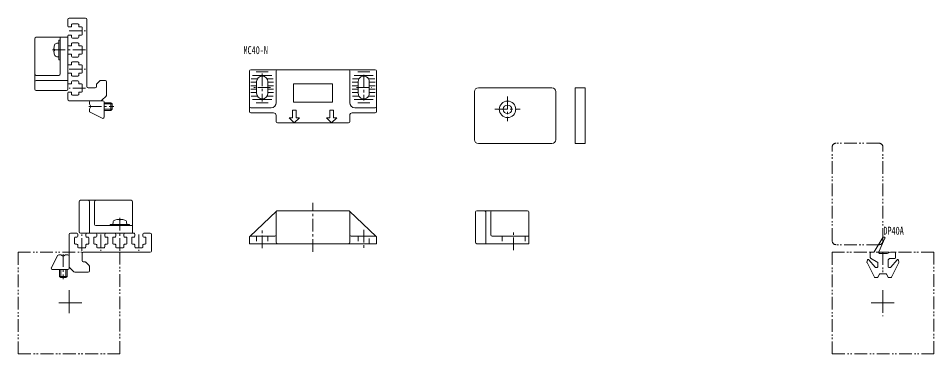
# Model space of a CAD drawing. Units: millimetres on the paper. Extents: x -641 to 1468, y -434 to 1009.
# Drawn here: x -135.1 to 225.5, y 139.5 to 271.8 of the extents above; entities that cross this region are included whole.
import ezdxf
from ezdxf.enums import TextEntityAlignment as Align

# ---------------------------------------------------------------- set-up
doc = ezdxf.new("R2010")
doc.units = ezdxf.units.MM
for name, pattern in [('CHAIN1', [8, 5, -1, 1, -1]), ('CHAIN2', [12, 9, -1, 1, -1]), ('DASHED2', [3, 2, -1]), ('DOUBLE_CHAIN1', [8.8, 5, -1, 0.6, -0.6, 0.6, -1])]:
    doc.linetypes.add(name, pattern=pattern)
doc.layers.add('0-0', color=7, linetype='Continuous', lineweight=18)
doc.layers.add('0-1', color=4, linetype='Continuous', lineweight=18)
doc.styles.add('ＭＳ ゴシック', font='')
doc.styles.get('ＭＳ ゴシック').set_extended_font_data('MS Gothic')

msp = doc.modelspace()

# ---------------------------------------------------------------- linework, layer by layer
at = {"layer": '0-0'}
for p, q in [((-115.649, 271.281), (-115.649, 268.681)), ((-108.649, 271.781), (-115.149, 271.781)), ((-108.149, 244.881), (-108.149, 271.281)), ((-115.349, 268.381), (-114.449, 268.381)), ((-114.149, 268.681), (-114.149, 269.281)), ((-113.849, 269.581), (-111.649, 269.581)), ((-111.349, 269.281), (-111.349, 268.681)), ((-111.049, 268.381), (-110.249, 268.381)), ((-109.949, 268.081), (-109.949, 265.481)), ((-128.649, 243.781), (-128.649, 263.781)), ((-128.149, 264.281), (-115.649, 264.281)), ((-118.649, 264.281), (-118.649, 249.781)), ((-115.649, 264.881), (-115.649, 243.781)), ((-114.449, 265.181), (-115.349, 265.181)), ((-114.149, 264.281), (-114.149, 264.881)), ((-111.649, 263.981), (-113.849, 263.981)), ((-111.349, 264.881), (-111.349, 264.281)), ((-110.249, 265.181), (-111.049, 265.181)), ((-119.149, 262.031), (-119.996, 261.956)), ((-119.149, 263.131), (-118.649, 263.131)), ((-119.149, 255.431), (-119.149, 263.131)), ((-114.449, 260.881), (-115.349, 260.881)), ((-114.149, 261.781), (-114.149, 261.181)), ((-111.649, 262.081), (-113.849, 262.081)), ((-111.349, 261.181), (-111.349, 261.781)), ((-110.249, 260.881), (-111.049, 260.881)), ((-109.949, 257.981), (-109.949, 260.581)), ((-121.143, 259.581), (-120.927, 259.581)), ((-120.927, 258.981), (-121.143, 258.981)), ((-120.927, 259.581), (-120.927, 258.981)), ((-119.996, 256.605), (-119.149, 256.531)), ((-115.349, 257.681), (-114.449, 257.681)), ((-114.149, 257.381), (-114.149, 256.781)), ((-113.849, 256.481), (-111.649, 256.481)), ((-111.349, 256.781), (-111.349, 257.381)), ((-111.049, 257.681), (-110.249, 257.681)), ((-118.649, 255.431), (-119.149, 255.431)), ((-114.449, 253.381), (-115.349, 253.381)), ((-114.149, 254.281), (-114.149, 253.681)), ((-111.649, 254.581), (-113.849, 254.581)), ((-111.349, 253.681), (-111.349, 254.281)), ((-110.249, 253.381), (-111.049, 253.381)), ((-109.949, 250.481), (-109.949, 253.081)), ((-119.149, 249.281), (-128.149, 249.281)), ((-114.449, 250.181), (-115.349, 250.181)), ((-114.149, 249.881), (-114.149, 249.281)), ((-113.849, 248.981), (-111.649, 248.981)), ((-111.349, 249.281), (-111.349, 249.881)), ((-111.049, 250.181), (-110.249, 250.181)), ((-44.054, 234.996), (-44.054, 250.996)), ((-43.554, 251.496), (5.446, 251.496)), ((-33.554, 238.496), (-33.554, 250.996)), ((-4.554, 238.496), (-4.554, 250.996)), ((5.946, 250.996), (5.946, 234.996)), ((-128.149, 247.281), (-115.649, 247.281)), ((-115.349, 245.881), (-114.449, 245.881)), ((-114.149, 246.181), (-114.149, 246.781)), ((-113.849, 247.081), (-111.649, 247.081)), ((-111.349, 246.781), (-111.349, 246.181)), ((-111.049, 245.881), (-110.249, 245.881)), ((-109.949, 245.581), (-109.949, 242.981)), ((-104.349, 245.573), (-104.349, 244.881)), ((-102.995, 247.134), (-104.203, 245.927)), ((-100.849, 247.281), (-102.642, 247.281)), ((-100.349, 241.488), (-100.349, 246.781)), ((-116.149, 243.281), (-128.149, 243.281)), ((-115.649, 242.381), (-115.649, 239.781)), ((-114.449, 242.681), (-115.349, 242.681)), ((-114.149, 241.781), (-114.149, 242.381)), ((-111.349, 242.381), (-111.349, 241.781)), ((-110.249, 242.681), (-111.049, 242.681)), ((-104.849, 244.381), (-107.649, 244.381)), ((44.6, 223.876), (44.6, 242.876)), ((75.1, 244.376), (46.1, 244.376)), ((76.6, 223.876), (76.6, 242.876)), ((-115.149, 239.281), (-101.849, 239.281)), ((-111.649, 241.481), (-113.849, 241.481)), ((-107.149, 238.781), (-107.149, 237.981)), ((-102.203, 239.427), (-100.495, 241.134)), ((-101.349, 232.79), (-101.349, 238.781)), ((-107.149, 237.981), (-106.572, 236.981)), ((-107.149, 234.881), (-102.073, 232.342)), ((-43.554, 236.496), (-35.554, 236.496)), ((-34.554, 234.496), (-43.554, 234.496)), ((5.446, 234.496), (-3.554, 234.496)), ((-2.554, 236.496), (5.446, 236.496)), ((-33.554, 230.996), (-33.554, 233.496)), ((-4.554, 233.496), (-4.554, 230.996)), ((-5.054, 230.496), (-33.054, 230.496)), ((46.1, 222.376), (75.1, 222.376)), ((84.234, 222.376), (88.234, 222.376)), ((-111.149, 187.5), (-111.149, 199.5)), ((-110.649, 200), (-90.649, 200)), ((-107.149, 199.5), (-107.149, 187)), ((-105.149, 190.5), (-105.149, 199.5)), ((-90.149, 199.5), (-90.149, 187)), ((-43.931, 185.726), (-33.431, 195.726)), ((-33.554, 195.397), (-33.554, 183.397)), ((-33.054, 195.897), (-5.054, 195.897)), ((5.822, 185.726), (-4.678, 195.726)), ((-4.554, 195.397), (-4.554, 183.397)), ((44.985, 195.397), (44.985, 183.397)), ((65.485, 195.897), (45.485, 195.897)), ((48.985, 182.897), (48.985, 195.397)), ((50.985, 195.397), (50.985, 186.397)), ((65.985, 182.897), (65.985, 195.397)), ((-97.825, 191.347), (-97.899, 190.5)), ((-95.449, 192.278), (-95.449, 192.494)), ((-94.849, 192.278), (-95.449, 192.278)), ((-94.849, 192.494), (-94.849, 192.278)), ((-92.399, 190.5), (-92.473, 191.347)), ((-90.149, 190), (-104.649, 190)), ((-98.999, 190), (-98.999, 190.5)), ((-98.999, 190.5), (-91.299, 190.5)), ((-91.299, 190.5), (-91.299, 190)), ((-115.149, 186.5), (-115.149, 173.2)), ((-112.049, 187), (-114.649, 187)), ((-112.949, 183), (-112.949, 185.2)), ((-112.649, 185.5), (-112.049, 185.5)), ((-111.749, 185.8), (-111.749, 186.7)), ((-89.549, 187), (-110.649, 187)), ((-108.549, 186.7), (-108.549, 185.8)), ((-108.249, 185.5), (-107.649, 185.5)), ((-107.349, 185.2), (-107.349, 183)), ((-105.449, 185.2), (-105.449, 183)), ((-104.549, 185.5), (-105.149, 185.5)), ((-104.249, 185.8), (-104.249, 186.7)), ((-101.049, 185.8), (-101.049, 186.7)), ((-100.149, 185.5), (-100.749, 185.5)), ((-99.849, 183), (-99.849, 185.2)), ((-97.949, 185.2), (-97.949, 183)), ((-97.049, 185.5), (-97.649, 185.5)), ((-96.749, 186.7), (-96.749, 185.8)), ((-93.549, 185.8), (-93.549, 186.7)), ((-92.649, 185.5), (-93.249, 185.5)), ((-92.349, 183), (-92.349, 185.2)), ((-90.449, 183), (-90.449, 185.2)), ((-90.149, 185.5), (-89.549, 185.5)), ((-89.249, 185.8), (-89.249, 186.7)), ((-86.049, 186.7), (-86.049, 185.8)), ((-83.149, 187), (-85.749, 187)), ((-85.749, 185.5), (-85.149, 185.5)), ((-84.849, 185.2), (-84.849, 183)), ((-82.649, 180), (-82.649, 186.5)), ((-44.054, 182.897), (-44.054, 185.397)), ((-34.054, 185.897), (-43.554, 185.897)), ((-4.054, 185.897), (5.446, 185.897)), ((5.946, 185.397), (5.946, 182.897)), ((51.485, 185.897), (65.985, 185.897)), ((205.413, 185.354), (201.987, 179.646)), ((203.9, 179.7), (206.311, 185.077)), ((206.037, 185.5), (205.67, 185.5)), ((-112.049, 182.7), (-112.649, 182.7)), ((-111.749, 181.6), (-111.749, 182.4)), ((-108.849, 181.3), (-111.449, 181.3)), ((-108.549, 182.4), (-108.549, 181.6)), ((-107.649, 182.7), (-108.249, 182.7)), ((-105.149, 182.7), (-104.549, 182.7)), ((-104.249, 182.4), (-104.249, 181.6)), ((-103.949, 181.3), (-101.349, 181.3)), ((-101.049, 181.6), (-101.049, 182.4)), ((-100.749, 182.7), (-100.149, 182.7)), ((-97.649, 182.7), (-97.049, 182.7)), ((-96.749, 182.4), (-96.749, 181.6)), ((-96.449, 181.3), (-93.849, 181.3)), ((-93.549, 181.6), (-93.549, 182.4)), ((-93.249, 182.7), (-92.649, 182.7)), ((-89.549, 182.7), (-90.149, 182.7)), ((-89.249, 181.6), (-89.249, 182.4)), ((-86.349, 181.3), (-88.949, 181.3)), ((-86.049, 182.4), (-86.049, 181.6)), ((-85.149, 182.7), (-85.749, 182.7)), ((5.946, 182.897), (-44.054, 182.897)), ((45.485, 182.897), (65.985, 182.897)), ((-119.687, 178.224), (-122.087, 173.424)), ((-118.583, 178.5), (-119.24, 178.5)), ((-117.699, 178.067), (-118.333, 178.433)), ((-116.565, 178.433), (-117.199, 178.067)), ((-115.649, 178.5), (-116.315, 178.5)), ((-110.049, 176.2), (-110.049, 179)), ((-109.549, 179.5), (-83.149, 179.5)), ((200.5, 179.2), (200.5, 177.4)), ((200.65, 177.14), (203.5, 175.495)), ((201.73, 179.5), (200.8, 179.5)), ((203.9, 179.3), (203.9, 179.7)), ((207.073, 179), (204.2, 179)), ((208.5, 179.5), (207.176, 179.018)), ((210.2, 179.5), (208.5, 179.5)), ((208.5, 177.1), (210.2, 177.1)), ((210.5, 177.4), (210.5, 179.2)), ((-115.003, 173.554), (-113.295, 171.846)), ((-108.856, 175.7), (-109.549, 175.7)), ((-107.295, 174.346), (-108.503, 175.554)), ((-107.149, 172.2), (-107.149, 173.993)), ((199.379, 176.396), (199.22, 175.601)), ((199.246, 175.408), (202.117, 169.666)), ((202.41, 173.605), (199.901, 176.532)), ((203.2, 173.5), (202.638, 173.5)), ((203.5, 175.495), (203.5, 173.8)), ((207.5, 173.8), (207.5, 176.1)), ((208.37, 173.5), (207.8, 173.5)), ((211.099, 176.532), (208.59, 173.605)), ((208.883, 169.666), (211.754, 175.408)), ((211.78, 175.601), (211.621, 176.396)), ((-121.64, 172.7), (-115.649, 172.7)), ((-112.942, 171.7), (-107.649, 171.7)), ((203.485, 169.659), (204.115, 170.841)), ((204.38, 171), (206.62, 171)), ((206.885, 170.841), (207.515, 169.659)), ((202.385, 169.5), (203.22, 169.5)), ((207.78, 169.5), (208.615, 169.5))]:
    msp.add_line(p, q, dxfattribs=at)
for points in [[(84.234, 222.376), (84.234, 244.376), (88.234, 244.376), (88.234, 222.376)], [(-101.349, 238.481), (-98.649, 238.481), (-98.149, 237.981), (-98.149, 235.981), (-98.649, 235.481), (-101.349, 235.481)], [(-106.572, 236.981), (-107.149, 235.981), (-107.149, 235.19)], [(-115.949, 172.7), (-115.949, 170), (-116.449, 169.5), (-118.449, 169.5), (-118.949, 170), (-118.949, 172.7)]]:
    msp.add_lwpolyline(points, dxfattribs=at)
for radius in [3.25, 1.7]:
    msp.add_circle((57.6, 235.876), radius, dxfattribs=at)
for centre, radius, start, end in [((-115.149, 271.281), 0.5, 90, 180), ((-108.649, 271.281), 0.5, 0, 90), ((-115.349, 268.681), 0.3, 180, 270), ((-114.449, 268.681), 0.3, 270, 0), ((-113.849, 269.281), 0.3, 90, 180), ((-111.649, 269.281), 0.3, 0, 90), ((-111.049, 268.681), 0.3, 180, 270), ((-110.249, 268.081), 0.3, 0, 90), ((-128.149, 263.781), 0.5, 90, 180), ((-115.349, 264.881), 0.3, 90, 180), ((-114.449, 264.881), 0.3, 0, 90), ((-113.849, 264.281), 0.3, 180, 270), ((-111.649, 264.281), 0.3, 270, 0), ((-111.049, 264.881), 0.3, 90, 180), ((-110.249, 265.481), 0.3, 270, 0), ((-114.149, 259.281), 7, 163.74297, 177.5437), ((-119.909, 260.96), 1, 94.99998, 163.74297), ((-115.349, 261.181), 0.3, 180, 270), ((-114.449, 261.181), 0.3, 270, 0), ((-113.849, 261.781), 0.3, 90, 180), ((-111.649, 261.781), 0.3, 0, 90), ((-111.049, 261.181), 0.3, 180, 270), ((-110.249, 260.581), 0.3, 0, 90), ((-114.149, 259.281), 7, 182.45628, 196.25702), ((-119.909, 257.601), 1, 196.25702, 265), ((-115.349, 257.381), 0.3, 90, 180), ((-114.449, 257.381), 0.3, 0, 90), ((-113.849, 256.781), 0.3, 180, 270), ((-111.649, 256.781), 0.3, 270, 0), ((-111.049, 257.381), 0.3, 90, 180), ((-110.249, 257.981), 0.3, 270, 0), ((-115.349, 253.681), 0.3, 180, 270), ((-114.449, 253.681), 0.3, 270, 0), ((-113.849, 254.281), 0.3, 90, 180), ((-111.649, 254.281), 0.3, 0, 90), ((-111.049, 253.681), 0.3, 180, 270), ((-110.249, 253.081), 0.3, 0, 90), ((-128.149, 249.781), 0.5, 180, 270), ((-119.149, 249.781), 0.5, 270, 0), ((-115.349, 249.881), 0.3, 90, 180), ((-114.449, 249.881), 0.3, 0, 90), ((-113.849, 249.281), 0.3, 180, 270), ((-111.649, 249.281), 0.3, 270, 0), ((-111.049, 249.881), 0.3, 90, 180), ((-110.249, 250.481), 0.3, 270, 0), ((-43.554, 250.996), 0.5, 90, 180), ((-33.054, 250.996), 0.5, 90, 180), ((-5.054, 250.996), 0.5, 0, 90), ((5.446, 250.996), 0.5, 0, 90), ((-128.149, 246.781), 0.5, 90, 180), ((-115.349, 246.181), 0.3, 180, 270), ((-114.449, 246.181), 0.3, 270, 0), ((-113.849, 246.781), 0.3, 90, 180), ((-111.649, 246.781), 0.3, 0, 90), ((-111.049, 246.181), 0.3, 180, 270), ((-110.249, 245.581), 0.3, 0, 90), ((-103.849, 245.573), 0.5, 135, 180), ((-102.642, 246.781), 0.5, 90, 135), ((-100.849, 246.781), 0.5, 0, 90), ((-128.149, 243.781), 0.5, 180, 270), ((-116.149, 243.781), 0.5, 270, 0), ((-115.349, 242.381), 0.3, 90, 180), ((-114.449, 242.381), 0.3, 0, 90), ((-113.849, 241.781), 0.3, 180, 270), ((-111.649, 241.781), 0.3, 270, 0), ((-111.049, 242.381), 0.3, 90, 180), ((-110.249, 242.981), 0.3, 270, 0), ((-107.649, 244.881), 0.5, 180, 270), ((-104.849, 244.881), 0.5, 270, 0), ((46.1, 242.876), 1.5, 90, 180), ((75.1, 242.876), 1.5, 0, 90), ((-115.149, 239.781), 0.5, 180, 270), ((-106.649, 238.781), 0.5, 90, 180), ((-106.649, 238.115), 0.5, 180, 210.00068), ((-102.556, 239.781), 0.5, 270, 315), ((-101.849, 238.781), 0.5, 0, 90), ((-100.849, 241.488), 0.5, 315, 0), ((-35.554, 238.496), 2, 270, 0), ((-2.554, 238.496), 2, 180, 270), ((-106.649, 235.847), 0.5, 150.00262, 180), ((-106.649, 235.19), 0.5, 180, 243.43494), ((-107.149, 236.981), 0.5, 330.00262, 30.00068), ((-43.554, 236.996), 0.5, 180, 270), ((-43.554, 234.996), 0.5, 180, 270), ((-34.554, 233.496), 1, 0, 90), ((-3.554, 233.496), 1, 90, 180), ((5.446, 236.996), 0.5, 270, 0), ((5.446, 234.996), 0.5, 270, 0), ((-101.849, 232.79), 0.5, 243.43494, 0), ((-33.054, 230.996), 0.5, 180, 270), ((-5.054, 230.996), 0.5, 270, 0), ((46.1, 223.876), 1.5, 180, 270), ((75.1, 223.876), 1.5, 270, 0), ((-110.649, 199.5), 0.5, 90, 180), ((-107.649, 199.5), 0.5, 0, 90), ((-104.649, 199.5), 0.5, 90, 180), ((-90.649, 199.5), 0.5, 0, 90), ((-33.054, 195.397), 0.5, 138.81407, 180), ((-33.054, 195.397), 0.5, 90, 138.81407), ((-5.054, 195.397), 0.5, 41.18593, 90), ((-5.054, 195.397), 0.5, 0, 41.18593), ((45.485, 195.397), 0.5, 90, 180), ((48.485, 195.397), 0.5, 0, 90), ((51.485, 195.397), 0.5, 90, 180), ((65.485, 195.397), 0.5, 0, 90), ((-96.829, 191.26), 1, 106.25702, 175), ((-95.149, 185.5), 7, 92.45628, 106.25702), ((-95.149, 185.5), 7, 73.74297, 87.5437), ((-93.469, 191.26), 1, 4.99998, 73.74297), ((-104.649, 190.5), 0.5, 180, 270), ((-114.649, 186.5), 0.5, 90, 180), ((-112.649, 185.2), 0.3, 90, 180), ((-112.049, 186.7), 0.3, 0, 90), ((-112.049, 185.8), 0.3, 270, 0), ((-110.649, 187.5), 0.5, 180, 270), ((-108.249, 186.7), 0.3, 90, 180), ((-108.249, 185.8), 0.3, 180, 270), ((-107.649, 185.2), 0.3, 0, 90), ((-105.149, 185.2), 0.3, 90, 180), ((-104.549, 186.7), 0.3, 0, 90), ((-104.549, 185.8), 0.3, 270, 0), ((-100.749, 186.7), 0.3, 90, 180), ((-100.749, 185.8), 0.3, 180, 270), ((-100.149, 185.2), 0.3, 0, 90), ((-97.649, 185.2), 0.3, 90, 180), ((-97.049, 186.7), 0.3, 0, 90), ((-97.049, 185.8), 0.3, 270, 0), ((-93.249, 186.7), 0.3, 90, 180), ((-93.249, 185.8), 0.3, 180, 270), ((-92.649, 185.2), 0.3, 0, 90), ((-90.149, 185.2), 0.3, 90, 180), ((-89.549, 186.7), 0.3, 0, 90), ((-89.549, 185.8), 0.3, 270, 0), ((-85.749, 186.7), 0.3, 90, 180), ((-85.749, 185.8), 0.3, 180, 270), ((-85.149, 185.2), 0.3, 0, 90), ((-83.149, 186.5), 0.5, 0, 90), ((-43.554, 185.397), 0.5, 138.81407, 180), ((-43.554, 185.397), 0.5, 90, 138.81407), ((-34.054, 186.397), 0.5, 270, 0), ((-4.054, 186.397), 0.5, 180, 270), ((5.446, 185.397), 0.5, 41.18593, 90), ((5.446, 185.397), 0.5, 0, 41.18593), ((51.485, 186.397), 0.5, 180, 270), ((205.67, 185.2), 0.3, 90, 149.03624), ((206.037, 185.2), 0.3, 335.85446, 90), ((-112.649, 183), 0.3, 180, 270), ((-112.049, 182.4), 0.3, 0, 90), ((-111.449, 181.6), 0.3, 180, 270), ((-108.849, 181.6), 0.3, 270, 0), ((-108.249, 182.4), 0.3, 90, 180), ((-107.649, 183), 0.3, 270, 0), ((-105.149, 183), 0.3, 180, 270), ((-104.549, 182.4), 0.3, 0, 90), ((-103.949, 181.6), 0.3, 180, 270), ((-101.349, 181.6), 0.3, 270, 0), ((-100.749, 182.4), 0.3, 90, 180), ((-100.149, 183), 0.3, 270, 0), ((-97.649, 183), 0.3, 180, 270), ((-97.049, 182.4), 0.3, 0, 90), ((-96.449, 181.6), 0.3, 180, 270), ((-93.849, 181.6), 0.3, 270, 0), ((-93.249, 182.4), 0.3, 90, 180), ((-92.649, 183), 0.3, 270, 0), ((-90.149, 183), 0.3, 180, 270), ((-89.549, 182.4), 0.3, 0, 90), ((-88.949, 181.6), 0.3, 180, 270), ((-86.349, 181.6), 0.3, 270, 0), ((-85.749, 182.4), 0.3, 90, 180), ((-85.149, 183), 0.3, 270, 0), ((-33.054, 183.397), 0.5, 180, 270), ((-5.054, 183.397), 0.5, 270, 0), ((45.485, 183.397), 0.5, 180, 270), ((-119.24, 178), 0.5, 90, 153.43494), ((-118.583, 178), 0.5, 60.00262, 90), ((-117.449, 178.5), 0.5, 240.00262, 300.00068), ((-116.315, 178), 0.5, 90, 120.00068), ((-115.649, 178), 0.5, 0, 90), ((-109.549, 179), 0.5, 90, 180), ((-83.149, 180), 0.5, 270, 0), ((200.8, 179.2), 0.3, 90, 180), ((200.8, 177.4), 0.3, 180, 240), ((201.73, 179.8), 0.3, 270, 329.03624), ((204.2, 179.3), 0.3, 180, 270), ((207.073, 179.3), 0.3, 270, 290), ((208.5, 176.1), 1, 90, 180), ((208.553, 179.2), 0.3, 90, 110), ((210.2, 179.2), 0.3, 0, 90), ((210.2, 177.4), 0.3, 270, 0), ((-121.64, 173.2), 0.5, 153.43494, 270), ((-115.649, 173.2), 0.5, 270, 0), ((-114.649, 173.907), 0.5, 180, 225), ((-109.549, 176.2), 0.5, 180, 270), ((-108.856, 175.2), 0.5, 45, 90), ((-107.649, 173.993), 0.5, 0, 45), ((199.514, 175.542), 0.3, 168.69007, 206.56505), ((199.673, 176.337), 0.3, 40.60129, 168.69007), ((202.638, 173.8), 0.3, 220.60129, 270), ((203.2, 173.8), 0.3, 270, 0), ((207.8, 173.8), 0.3, 180, 270), ((208.362, 173.8), 0.3, 270, 319.39871), ((211.327, 176.337), 0.3, 11.30993, 139.39871), ((211.486, 175.542), 0.3, 333.43495, 11.30993), ((-112.942, 172.2), 0.5, 225, 270), ((-107.649, 172.2), 0.5, 270, 0), ((202.385, 169.8), 0.3, 206.56505, 270), ((203.22, 169.8), 0.3, 270, 331.92751), ((204.38, 170.7), 0.3, 90, 151.92751), ((206.62, 170.7), 0.3, 28.07249, 90), ((207.78, 169.8), 0.3, 208.07249, 270), ((208.615, 169.8), 0.3, 270, 333.43495)]:
    msp.add_arc(centre, radius, start, end, dxfattribs=at)
at = {"layer": '0-1', "linetype": 'CHAIN1'}
for p, q in [((-115.149, 266.781), (-108.677, 266.781)), ((-108.677, 259.281), (-121.849, 259.281)), ((-115.149, 251.781), (-108.677, 251.781)), ((-39.054, 250.009), (-39.054, 238.92)), ((0.946, 249.544), (0.946, 239.298)), ((-108.677, 244.281), (-115.149, 244.281)), ((-35.724, 244.496), (-42.302, 244.496)), ((-1.947, 244.496), (4.15, 244.496)), ((57.6, 240.946), (57.6, 231.273)), ((-107.41, 236.981), (-97.514, 236.981)), ((52.586, 235.876), (62.63, 235.876)), ((-19.054, 179.7), (-19.054, 199.025)), ((-95.149, 180.028), (-95.149, 193.2)), ((-39.054, 181.093), (-39.054, 189.046)), ((0.946, 188.3), (0.946, 180.348)), ((59.985, 180.348), (59.985, 188.3)), ((-110.149, 180.028), (-110.149, 186.5)), ((-102.649, 186.5), (-102.649, 180.028)), ((-87.649, 186.5), (-87.649, 180.028)), ((-117.449, 178.761), (-117.449, 168.865))]:
    msp.add_line(p, q, dxfattribs=at)
at = {"layer": '0-1'}
for p, q in [((-42.822, 249.256), (-35.286, 249.256)), ((-36.676, 250.616), (-41.433, 250.616)), ((4.714, 249.256), (-2.822, 249.256)), ((-1.433, 250.616), (3.324, 250.616)), ((-41.254, 246.536), (-43.554, 246.536)), ((-40.96, 247.896), (-43.418, 247.896)), ((-41.254, 242.196), (-41.254, 246.796)), ((-34.691, 247.896), (-37.149, 247.896)), ((-36.854, 246.796), (-36.854, 242.196)), ((-34.554, 246.536), (-36.854, 246.536)), ((-26.721, 245.996), (-11.388, 245.996)), ((-26.721, 238.663), (-26.721, 245.996)), ((-11.388, 245.996), (-11.388, 238.663)), ((-1.254, 246.536), (-3.554, 246.536)), ((-3.418, 247.896), (-0.96, 247.896)), ((-1.254, 242.196), (-1.254, 246.796)), ((2.851, 247.896), (5.309, 247.896)), ((3.146, 242.196), (3.146, 246.796)), ((3.146, 246.536), (5.446, 246.536)), ((-43.554, 245.176), (-41.254, 245.176)), ((-41.254, 243.816), (-43.554, 243.816)), ((-43.554, 242.456), (-41.254, 242.456)), ((-36.854, 245.176), (-34.554, 245.176)), ((-34.554, 243.816), (-36.854, 243.816)), ((-36.854, 242.456), (-34.554, 242.456)), ((-3.554, 245.176), (-1.254, 245.176)), ((-1.254, 243.816), (-3.554, 243.816)), ((-3.554, 242.456), (-1.254, 242.456)), ((5.446, 245.176), (3.146, 245.176)), ((3.146, 243.816), (5.446, 243.816)), ((5.446, 242.456), (3.146, 242.456)), ((-98.649, 235.481), (-98.649, 238.481)), ((-40.96, 241.096), (-43.418, 241.096)), ((-42.822, 239.736), (-35.286, 239.736)), ((-36.676, 238.376), (-41.433, 238.376)), ((-34.691, 241.096), (-37.149, 241.096)), ((-11.388, 238.663), (-26.721, 238.663)), ((-3.418, 241.096), (-0.96, 241.096)), ((4.714, 239.736), (-2.822, 239.736)), ((-1.433, 238.376), (3.324, 238.376)), ((2.851, 241.096), (5.309, 241.096)), ((-98.149, 237.981), (-101.349, 237.981)), ((-101.349, 235.981), (-98.149, 235.981)), ((-27.167, 232.496), (-27.167, 235.496)), ((-27.167, 235.496), (-25.667, 235.496)), ((-25.667, 235.496), (-25.667, 232.496)), ((-12.442, 235.496), (-12.442, 232.496)), ((-10.942, 235.496), (-12.442, 235.496)), ((-10.942, 232.496), (-10.942, 235.496)), ((-28.417, 232.496), (-27.167, 232.496)), ((-26.417, 230.496), (-28.417, 232.496)), ((-24.417, 232.496), (-26.417, 230.496)), ((-25.667, 232.496), (-24.417, 232.496)), ((-13.692, 232.496), (-11.692, 230.496)), ((-12.442, 232.496), (-13.692, 232.496)), ((-11.692, 230.496), (-9.692, 232.496)), ((-9.692, 232.496), (-10.942, 232.496)), ((-118.949, 170), (-115.949, 170)), ((-118.449, 172.7), (-118.449, 169.5)), ((-116.449, 169.5), (-116.449, 172.7))]:
    msp.add_line(p, q, dxfattribs=at)
at = {"layer": '0-1', "linetype": 'DOUBLE_CHAIN1'}
for p, q in [((185.5, 184), (185.5, 221)), ((204, 222.5), (187, 222.5)), ((205.5, 184), (205.5, 221)), ((204, 182.5), (187, 182.5)), ((185.5, 179.5), (185.5, 139.5)), ((225.5, 179.5), (185.5, 179.5)), ((205.5, 179.5), (205.5, 170.927)), ((225.5, 139.5), (225.5, 179.5)), ((185.5, 139.5), (225.5, 139.5))]:
    msp.add_line(p, q, dxfattribs=at)
at = {"layer": '0-1', "linetype": 'DASHED2'}
for p, q in [((-41.254, 185.897), (-41.254, 182.897)), ((-36.854, 185.897), (-36.854, 182.897)), ((-1.254, 185.897), (-1.254, 182.897)), ((3.146, 182.897), (3.146, 185.897)), ((55.485, 185.897), (55.485, 182.897)), ((64.485, 185.897), (64.485, 182.897))]:
    msp.add_line(p, q, dxfattribs=at)
at = {"layer": '0-1', "linetype": 'CHAIN2'}
for p, q in [((-115.149, 164.5), (-115.149, 154.5)), ((205.5, 164.589), (205.5, 154.272)), ((-110.149, 159.5), (-120.149, 159.5)), ((200.863, 159.5), (210.863, 159.5))]:
    msp.add_line(p, q, dxfattribs=at)
at = {"layer": '0-1', "linetype": 'DOUBLE_CHAIN1'}
msp.add_lwpolyline([(-135.149, 139.5), (-95.149, 139.5), (-95.149, 179.5), (-135.149, 179.5)], close=True, dxfattribs=at)
at = {"layer": '0-1'}
for centre, start, end in [((-39.054, 246.796), 0, 180), ((0.946, 246.796), 30, 150), ((0.946, 246.796), 150, 180), ((0.946, 246.796), 0, 30), ((-39.054, 242.196), 180, 0), ((0.946, 242.196), 180, 210), ((0.946, 242.196), 330, 0), ((0.946, 242.196), 210, 330)]:
    msp.add_arc(centre, 2.2, start, end, dxfattribs=at)
at = {"layer": '0-1', "linetype": 'DOUBLE_CHAIN1'}
for centre, start, end in [((187, 221), 90, 180), ((204, 221), 0, 90), ((187, 184), 180, 270), ((204, 184), 270, 0)]:
    msp.add_arc(centre, 1.5, start, end, dxfattribs=at)

# ---------------------------------------------------------------- texts
at = {"layer": '0-0', "style": 'ＭＳ ゴシック', "width": 0.75}
for s, p in [('MC40-N', (-46.43, 256.697)), ('DP40A', (205.67, 185.5))]:
    msp.add_text(s, height=3.152, dxfattribs=at).set_placement(p, align=Align.BOTTOM_LEFT)

doc.saveas('drawing.dxf')
